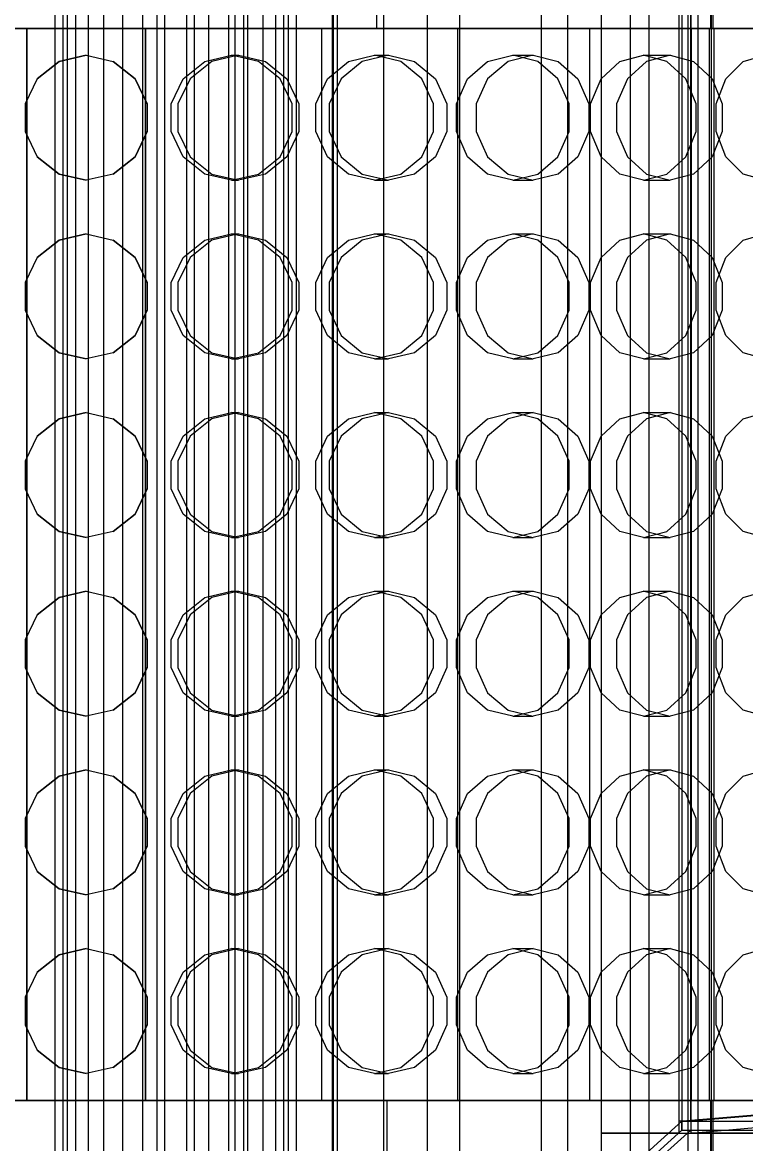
# Model space of a CAD drawing. Header units: millimetres. Extents: x -1970 to 34302, y -65268 to 6837.
# Drawn here: x 25306.8 to 25549.6, y -18174.5 to -17798 of the extents above; entities that cross this region are included whole.
import ezdxf

# ---------------------------------------------------------------- set-up
doc = ezdxf.new("R2010")
doc.units = ezdxf.units.MM
for name, color, linetype, lineweight in [('COTAS_P', 1, 'Continuous', 0), ('superior_briquetadora', 7, 'Continuous', 0), ('superior_C02', 7, 'Continuous', 0), ('superior_C02-briq', 7, 'Continuous', 0)]:
    doc.layers.add(name, color=color, linetype=linetype, lineweight=lineweight)
doc.dimstyles.new('R19_100', dxfattribs={"dimtxt": 250, "dimasz": 150, "dimexe": 150, "dimexo": 80, "dimgap": 100, "dimtad": 1, "dimtih": 1, "dimtoh": 1, "dimdsep": 46, "dimcen": 0.09, "dimadec": 0, "dimazin": 0, "dimtfac": 1, "dimtdec": 4, "dimtofl": 0, "dimtmove": 0, "dimatfit": 3, "dimfxl": 1, "dimtolj": 1, "dimtzin": 0, "dimarcsym": 0})

# ---------------------------------------------------------------- blocks, each defined once
blk = doc.blocks.new('*D23')
at = {"layer": 'COTAS_P', "color": 0, "lineweight": -2, "transparency": 16777216}
for p, q in [((25128.19, -17920), (25128.19, -16950)), ((27628.19, -17920), (27628.19, -16950)), ((25278.19, -17100), (27478.19, -17100))]:
    blk.add_line(p, q, dxfattribs=at)
at = {"layer": 'COTAS_P', "color": 0, "transparency": 16777216}
for points in [[(25278.19, -17075), (25278.19, -17125), (25128.19, -17100)], [(27478.19, -17075), (27478.19, -17125), (27628.19, -17100)]]:
    blk.add_solid(points, dxfattribs=at)
at = {"layer": 'Defpoints', "color": 0, "transparency": 16777216}
for p in [(27628.19, -17100), (25128.19, -18000), (27628.19, -18000)]:
    blk.add_point(p, dxfattribs=at)

msp = doc.modelspace()

# ---------------------------------------------------------------- linework, layer by layer
at = {"layer": 'superior_briquetadora'}
for p, q in [((25425.687, -17250), (25425.687, -17800)), ((25537.777, -17520), (25537.777, -17800)), ((25538.597, -17520), (25538.597, -17800)), ((25378.187, -18305), (25378.187, -17655)), ((25381.187, -18305), (25381.187, -17655)), ((25501.187, -18171), (25501.187, -17789)), ((25527.187, -17789), (25527.187, -18171)), ((25527.187, -17793), (25527.187, -18167)), ((25528.187, -17790), (25528.187, -18170)), ((25531.187, -17790), (25531.187, -18170)), ((25531.187, -18167), (25531.187, -17793)), ((25288.503, -17800), (25308.319, -17800)), ((25289.222, -17800), (25308.187, -17800)), ((25289.325, -17800), (25308.287, -17800)), ((25308.671, -17800), (25289.637, -17800)), ((25308.687, -17800), (25289.668, -17800)), ((25290.875, -17800), (25309.165, -17800)), ((25308.187, -17800), (25308.187, -18160)), ((25308.187, -17800), (25348.187, -17800)), ((25308.287, -17800), (25308.287, -18160)), ((25308.287, -17800), (25348.087, -17800)), ((25308.319, -17800), (25328.187, -17800)), ((25328.187, -17800), (25308.671, -17800)), ((25328.187, -17800), (25308.687, -17800)), ((25309.165, -17800), (25328.187, -17800)), ((25328.187, -17800), (25347.208, -17800)), ((25347.686, -17800), (25328.187, -17800)), ((25347.702, -17800), (25328.187, -17800)), ((25328.187, -17800), (25348.054, -17800)), ((25347.208, -17800), (25365.498, -17800)), ((25366.706, -17800), (25347.686, -17800)), ((25366.736, -17800), (25347.702, -17800)), ((25348.054, -17800), (25367.87, -17800)), ((25348.087, -17800), (25367.048, -17800)), ((25348.087, -18160), (25348.087, -17800)), ((25348.187, -17800), (25367.151, -17800)), ((25348.187, -18160), (25348.187, -17800)), ((25365.498, -17800), (25382.355, -17800)), ((25384.776, -17800), (25366.706, -17800)), ((25384.822, -17800), (25366.736, -17800)), ((25367.048, -17800), (25385.057, -17800)), ((25367.151, -17800), (25385.162, -17800)), ((25367.87, -17800), (25387.584, -17800)), ((25382.355, -17800), (25397.129, -17800)), ((25401.454, -17800), (25384.776, -17800)), ((25401.513, -17800), (25384.822, -17800)), ((25385.057, -17800), (25401.673, -17800)), ((25385.162, -17800), (25401.777, -17800)), ((25387.584, -17800), (25407.146, -17800)), ((25397.129, -17800), (25409.255, -17800)), ((25416.327, -17800), (25401.454, -17800)), ((25416.398, -17800), (25401.513, -17800)), ((25401.673, -17800), (25416.487, -17800)), ((25401.777, -17800), (25416.591, -17800)), ((25407.146, -17800), (25426.505, -17800)), ((25407.312, -18160), (25407.312, -17800)), ((25410.737, -17800), (25407.312, -17800)), ((25409.255, -17800), (25418.265, -17800)), ((25420.492, -17800), (25410.737, -17800)), ((25429.031, -17800), (25416.327, -17800)), ((25429.111, -17800), (25416.398, -17800)), ((25416.487, -17800), (25429.136, -17800)), ((25416.591, -17800), (25429.24, -17800)), ((25418.265, -17800), (25423.813, -17800)), ((25435.091, -17800), (25420.492, -17800)), ((25423.813, -17800), (25425.687, -17800)), ((25426.505, -17800), (25445.612, -17800)), ((25439.251, -17800), (25429.031, -17800)), ((25439.34, -17800), (25429.111, -17800)), ((25429.136, -17800), (25439.312, -17800)), ((25429.24, -17800), (25439.414, -17800)), ((25452.312, -17800), (25435.091, -17800)), ((25446.736, -17800), (25439.251, -17800)), ((25439.312, -17800), (25446.764, -17800)), ((25446.831, -17800), (25439.34, -17800)), ((25439.414, -17800), (25446.865, -17800)), ((25445.612, -17800), (25464.417, -17800)), ((25451.302, -17800), (25446.736, -17800)), ((25446.764, -17800), (25451.309, -17800)), ((25451.401, -17800), (25446.831, -17800)), ((25446.865, -17800), (25451.409, -17800)), ((25452.837, -17800), (25451.302, -17800)), ((25451.309, -17800), (25452.837, -17800)), ((25452.937, -17800), (25451.401, -17800)), ((25451.409, -17800), (25452.937, -17800)), ((25469.532, -17800), (25452.312, -17800)), ((25452.837, -17800), (25452.837, -18160)), ((25452.937, -18160), (25452.937, -17800)), ((25464.417, -17800), (25482.873, -17800)), ((25484.131, -17800), (25469.532, -17800)), ((25480.89, -17800), (25478.192, -17800)), ((25478.192, -17800), (25481.365, -17800)), ((25489.198, -17800), (25480.89, -17800)), ((25481.365, -17800), (25490.101, -17800)), ((25482.873, -17800), (25500.931, -17800)), ((25493.886, -17800), (25484.131, -17800)), ((25502.3, -17800), (25489.198, -17800)), ((25490.101, -17800), (25503.544, -17800)), ((25497.312, -17800), (25493.886, -17800)), ((25497.312, -18160), (25497.312, -17800)), ((25500.931, -17800), (25518.546, -17800)), ((25518.916, -17800), (25502.3, -17800)), ((25503.544, -17800), (25520.378, -17800)), ((25512.914, -17800), (25506.9, -17800)), ((25506.9, -17800), (25507.083, -17800)), ((25507.083, -17800), (25513.426, -17800)), ((25523.934, -17800), (25512.914, -17800)), ((25513.426, -17800), (25524.673, -17800)), ((25518.546, -17800), (25535.673, -17800)), ((25537.418, -17800), (25518.916, -17800)), ((25520.378, -17800), (25538.955, -17800)), ((25537.777, -17800), (25523.934, -17800)), ((25524.673, -17800), (25538.597, -17800)), ((25531.437, -18160), (25531.437, -17800)), ((25534.862, -17800), (25531.437, -17800)), ((25544.617, -17800), (25534.862, -17800)), ((25535.673, -17800), (25552.267, -17800)), ((25555.995, -17800), (25537.418, -17800)), ((25537.418, -17800), (25537.418, -18160)), ((25551.7, -17800), (25537.777, -17800)), ((25538.597, -17800), (25552.439, -17800)), ((25538.955, -17800), (25557.457, -17800)), ((25538.955, -17800), (25538.955, -18160)), ((25559.216, -17800), (25544.617, -17800)), ((25319.074, -17811.08), (25311.768, -17816.906)), ((25311.768, -17816.907), (25319.075, -17811.08)), ((25328.187, -17809), (25319.074, -17811.08)), ((25319.075, -17811.08), (25328.187, -17809)), ((25328.187, -17809), (25337.299, -17811.08)), ((25344.605, -17816.907), (25337.298, -17811.08)), ((25337.299, -17811.08), (25344.605, -17816.906)), ((25360.758, -17816.907), (25368.002, -17811.08)), ((25370.337, -17811.08), (25363.063, -17816.906)), ((25368.002, -17811.08), (25377.036, -17809)), ((25379.385, -17809), (25370.337, -17811.08)), ((25377.036, -17809), (25379.385, -17809)), ((25386.07, -17811.08), (25377.036, -17809)), ((25379.385, -17809), (25388.406, -17811.08)), ((25393.314, -17816.907), (25386.07, -17811.08)), ((25388.406, -17811.08), (25395.619, -17816.906)), ((25409.191, -17816.907), (25416.249, -17811.08)), ((25420.879, -17811.08), (25413.76, -17816.906)), ((25416.249, -17811.08), (25425.05, -17809)), ((25429.708, -17809), (25420.879, -17811.08)), ((25425.05, -17809), (25429.708, -17809)), ((25433.851, -17811.08), (25425.05, -17809)), ((25429.708, -17809), (25438.483, -17811.08)), ((25440.909, -17816.907), (25433.851, -17811.08)), ((25438.483, -17811.08), (25445.478, -17816.906)), ((25456.237, -17816.907), (25462.988, -17811.08)), ((25462.988, -17811.08), (25471.406, -17809)), ((25469.835, -17811.08), (25462.994, -17816.906)), ((25478.294, -17809), (25469.835, -17811.08)), ((25471.406, -17809), (25478.294, -17809)), ((25479.824, -17811.08), (25471.406, -17809)), ((25478.294, -17809), (25486.672, -17811.08)), ((25486.575, -17816.907), (25479.824, -17811.08)), ((25486.672, -17811.08), (25493.331, -17816.906)), ((25501.093, -17816.907), (25507.421, -17811.08)), ((25507.421, -17811.08), (25515.312, -17809)), ((25516.367, -17811.08), (25509.921, -17816.906)), ((25515.312, -17809), (25524.312, -17809)), ((25523.202, -17811.08), (25515.312, -17809)), ((25524.312, -17809), (25516.367, -17811.08)), ((25529.53, -17816.907), (25523.202, -17811.08)), ((25524.312, -17809), (25532.15, -17811.08)), ((25532.15, -17811.08), (25538.358, -17816.906)), ((25542.99, -17816.907), (25548.787, -17811.08)), ((25548.787, -17811.08), (25556.016, -17809)), ((25311.768, -17816.906), (25307.713, -17825.326)), ((25344.605, -17816.906), (25348.66, -17825.326)), ((25348.66, -17825.327), (25344.605, -17816.907)), ((25356.738, -17825.327), (25360.758, -17816.907)), ((25363.063, -17816.906), (25359.018, -17825.326)), ((25397.334, -17825.327), (25393.314, -17816.907)), ((25395.619, -17816.906), (25399.614, -17825.326)), ((25405.274, -17825.327), (25409.191, -17816.907)), ((25413.76, -17816.906), (25409.794, -17825.326)), ((25444.825, -17825.327), (25440.909, -17816.907)), ((25445.478, -17816.906), (25449.346, -17825.326)), ((25452.491, -17825.327), (25456.237, -17816.907)), ((25462.994, -17816.906), (25459.175, -17825.326)), ((25490.321, -17825.327), (25486.575, -17816.907)), ((25493.331, -17816.906), (25497.004, -17825.326)), ((25497.581, -17825.327), (25501.093, -17816.907)), ((25509.921, -17816.906), (25506.314, -17825.326)), ((25533.042, -17825.327), (25529.53, -17816.907)), ((25538.358, -17816.906), (25541.775, -17825.326)), ((25539.773, -17825.327), (25542.99, -17816.907)), ((25307.713, -17825.326), (25307.713, -17834.674)), ((25348.66, -17825.326), (25348.66, -17834.674)), ((25356.738, -17834.673), (25356.738, -17825.327)), ((25359.018, -17825.326), (25359.017, -17834.674)), ((25397.334, -17834.673), (25397.334, -17825.327)), ((25399.614, -17825.326), (25399.614, -17834.674)), ((25405.274, -17834.673), (25405.274, -17825.327)), ((25409.794, -17825.326), (25409.794, -17834.674)), ((25444.825, -17834.673), (25444.825, -17825.327)), ((25449.346, -17825.326), (25449.346, -17834.674)), ((25452.491, -17834.673), (25452.491, -17825.327)), ((25459.175, -17825.326), (25459.175, -17834.674)), ((25490.321, -17834.673), (25490.321, -17825.327)), ((25497.004, -17825.326), (25497.004, -17834.674)), ((25497.581, -17834.673), (25497.581, -17825.327)), ((25506.314, -17825.326), (25506.314, -17834.674)), ((25533.042, -17834.673), (25533.042, -17825.327)), ((25539.773, -17834.673), (25539.773, -17825.327)), ((25541.775, -17825.326), (25541.775, -17834.674)), ((25307.713, -17834.674), (25311.768, -17843.094)), ((25344.605, -17843.093), (25348.66, -17834.673)), ((25348.66, -17834.674), (25344.605, -17843.094)), ((25360.758, -17843.093), (25356.738, -17834.673)), ((25359.017, -17834.674), (25363.063, -17843.094)), ((25393.314, -17843.093), (25397.334, -17834.673)), ((25399.614, -17834.674), (25395.619, -17843.094)), ((25409.191, -17843.093), (25405.274, -17834.673)), ((25409.794, -17834.674), (25413.76, -17843.094)), ((25440.909, -17843.093), (25444.825, -17834.673)), ((25449.346, -17834.674), (25445.478, -17843.094)), ((25456.237, -17843.093), (25452.491, -17834.673)), ((25459.175, -17834.674), (25462.994, -17843.094)), ((25486.575, -17843.093), (25490.321, -17834.673)), ((25497.004, -17834.674), (25493.331, -17843.094)), ((25501.093, -17843.093), (25497.581, -17834.673)), ((25506.314, -17834.674), (25509.921, -17843.094)), ((25529.53, -17843.093), (25533.042, -17834.673)), ((25541.775, -17834.674), (25538.358, -17843.094)), ((25542.99, -17843.093), (25539.773, -17834.673)), ((25319.075, -17848.92), (25311.768, -17843.093)), ((25311.768, -17843.094), (25319.074, -17848.92)), ((25337.298, -17848.92), (25344.605, -17843.093)), ((25344.605, -17843.094), (25337.299, -17848.92)), ((25368.002, -17848.92), (25360.758, -17843.093)), ((25363.063, -17843.094), (25370.337, -17848.92)), ((25386.07, -17848.92), (25393.314, -17843.093)), ((25395.619, -17843.094), (25388.406, -17848.92)), ((25416.249, -17848.92), (25409.191, -17843.093)), ((25413.76, -17843.094), (25420.879, -17848.92)), ((25433.851, -17848.92), (25440.909, -17843.093)), ((25445.478, -17843.094), (25438.483, -17848.92)), ((25462.988, -17848.92), (25456.237, -17843.093)), ((25462.994, -17843.094), (25469.835, -17848.92)), ((25479.824, -17848.92), (25486.575, -17843.093)), ((25493.331, -17843.094), (25486.672, -17848.92)), ((25507.421, -17848.92), (25501.093, -17843.093)), ((25509.921, -17843.094), (25516.367, -17848.92)), ((25523.202, -17848.92), (25529.53, -17843.093)), ((25538.358, -17843.094), (25532.15, -17848.92)), ((25548.787, -17848.92), (25542.99, -17843.093)), ((25319.074, -17848.92), (25328.187, -17851)), ((25328.187, -17851), (25319.075, -17848.92)), ((25337.299, -17848.92), (25328.187, -17851)), ((25377.036, -17851), (25368.002, -17848.92)), ((25370.337, -17848.92), (25379.385, -17851)), ((25377.036, -17851), (25386.07, -17848.92)), ((25388.406, -17848.92), (25379.385, -17851)), ((25425.05, -17851), (25416.249, -17848.92)), ((25420.879, -17848.92), (25429.708, -17851)), ((25425.05, -17851), (25433.851, -17848.92)), ((25438.483, -17848.92), (25429.708, -17851)), ((25471.406, -17851), (25462.988, -17848.92)), ((25469.835, -17848.92), (25478.294, -17851)), ((25471.406, -17851), (25479.824, -17848.92)), ((25486.672, -17848.92), (25478.294, -17851)), ((25515.312, -17851), (25507.421, -17848.92)), ((25515.312, -17851), (25523.202, -17848.92)), ((25516.367, -17848.92), (25524.312, -17851)), ((25532.15, -17848.92), (25524.312, -17851)), ((25556.016, -17851), (25548.787, -17848.92)), ((25377.036, -17851), (25379.385, -17851)), ((25425.05, -17851), (25429.708, -17851)), ((25471.406, -17851), (25478.294, -17851)), ((25515.312, -17851), (25524.312, -17851)), ((25319.074, -17871.08), (25311.768, -17876.906)), ((25311.768, -17876.907), (25319.075, -17871.08)), ((25328.187, -17869), (25319.074, -17871.08)), ((25319.075, -17871.08), (25328.187, -17869)), ((25328.187, -17869), (25337.299, -17871.08)), ((25344.605, -17876.907), (25337.298, -17871.08)), ((25337.299, -17871.08), (25344.605, -17876.906)), ((25360.758, -17876.907), (25368.002, -17871.08)), ((25370.337, -17871.08), (25363.063, -17876.906)), ((25368.002, -17871.08), (25377.036, -17869)), ((25379.385, -17869), (25370.337, -17871.08)), ((25377.036, -17869), (25379.385, -17869)), ((25386.07, -17871.08), (25377.036, -17869)), ((25379.385, -17869), (25388.406, -17871.08)), ((25393.314, -17876.907), (25386.07, -17871.08)), ((25388.406, -17871.08), (25395.619, -17876.906)), ((25409.191, -17876.907), (25416.249, -17871.08)), ((25420.879, -17871.08), (25413.76, -17876.906)), ((25416.249, -17871.08), (25425.05, -17869)), ((25429.708, -17869), (25420.879, -17871.08)), ((25425.05, -17869), (25429.708, -17869)), ((25433.851, -17871.08), (25425.05, -17869)), ((25429.708, -17869), (25438.483, -17871.08)), ((25440.909, -17876.907), (25433.851, -17871.08)), ((25438.483, -17871.08), (25445.478, -17876.906)), ((25456.237, -17876.907), (25462.988, -17871.08)), ((25462.988, -17871.08), (25471.406, -17869)), ((25469.835, -17871.08), (25462.994, -17876.906)), ((25478.294, -17869), (25469.835, -17871.08)), ((25471.406, -17869), (25478.294, -17869)), ((25479.824, -17871.08), (25471.406, -17869)), ((25478.294, -17869), (25486.672, -17871.08)), ((25486.575, -17876.907), (25479.824, -17871.08)), ((25486.672, -17871.08), (25493.331, -17876.906)), ((25501.093, -17876.907), (25507.421, -17871.08)), ((25507.421, -17871.08), (25515.312, -17869)), ((25516.367, -17871.08), (25509.921, -17876.906)), ((25515.312, -17869), (25524.312, -17869)), ((25523.202, -17871.08), (25515.312, -17869)), ((25524.312, -17869), (25516.367, -17871.08)), ((25529.53, -17876.907), (25523.202, -17871.08)), ((25524.312, -17869), (25532.15, -17871.08)), ((25532.15, -17871.08), (25538.358, -17876.906)), ((25542.99, -17876.907), (25548.787, -17871.08)), ((25548.787, -17871.08), (25556.016, -17869)), ((25311.768, -17876.906), (25307.713, -17885.326)), ((25344.605, -17876.906), (25348.66, -17885.326)), ((25348.66, -17885.327), (25344.605, -17876.907)), ((25356.738, -17885.327), (25360.758, -17876.907)), ((25363.063, -17876.906), (25359.018, -17885.326)), ((25397.334, -17885.327), (25393.314, -17876.907)), ((25395.619, -17876.906), (25399.614, -17885.326)), ((25405.274, -17885.327), (25409.191, -17876.907)), ((25413.76, -17876.906), (25409.794, -17885.326)), ((25444.825, -17885.327), (25440.909, -17876.907)), ((25445.478, -17876.906), (25449.346, -17885.326)), ((25452.491, -17885.327), (25456.237, -17876.907)), ((25462.994, -17876.906), (25459.175, -17885.326)), ((25490.321, -17885.327), (25486.575, -17876.907)), ((25493.331, -17876.906), (25497.004, -17885.326)), ((25497.581, -17885.327), (25501.093, -17876.907)), ((25509.921, -17876.906), (25506.314, -17885.326)), ((25533.042, -17885.327), (25529.53, -17876.907)), ((25538.358, -17876.906), (25541.775, -17885.326)), ((25539.773, -17885.327), (25542.99, -17876.907)), ((25307.713, -17885.326), (25307.713, -17894.674)), ((25348.66, -17885.326), (25348.66, -17894.674)), ((25356.738, -17894.673), (25356.738, -17885.327)), ((25359.018, -17885.326), (25359.017, -17894.674)), ((25397.334, -17894.673), (25397.334, -17885.327)), ((25399.614, -17885.326), (25399.614, -17894.674)), ((25405.274, -17894.673), (25405.274, -17885.327)), ((25409.794, -17885.326), (25409.794, -17894.674)), ((25444.825, -17894.673), (25444.825, -17885.327)), ((25449.346, -17885.326), (25449.346, -17894.674)), ((25452.491, -17894.673), (25452.491, -17885.327)), ((25459.175, -17885.326), (25459.175, -17894.674)), ((25490.321, -17894.673), (25490.321, -17885.327)), ((25497.004, -17885.326), (25497.004, -17894.674)), ((25497.581, -17894.673), (25497.581, -17885.327)), ((25506.314, -17885.326), (25506.314, -17894.674)), ((25533.042, -17894.673), (25533.042, -17885.327)), ((25539.773, -17894.673), (25539.773, -17885.327)), ((25541.775, -17885.326), (25541.775, -17894.674)), ((25307.713, -17894.674), (25311.768, -17903.094)), ((25344.605, -17903.093), (25348.66, -17894.673)), ((25348.66, -17894.674), (25344.605, -17903.094)), ((25360.758, -17903.093), (25356.738, -17894.673)), ((25359.017, -17894.674), (25363.063, -17903.094)), ((25393.314, -17903.093), (25397.334, -17894.673)), ((25399.614, -17894.674), (25395.619, -17903.094)), ((25409.191, -17903.093), (25405.274, -17894.673)), ((25409.794, -17894.674), (25413.76, -17903.094)), ((25440.909, -17903.093), (25444.825, -17894.673)), ((25449.346, -17894.674), (25445.478, -17903.094)), ((25456.237, -17903.093), (25452.491, -17894.673)), ((25459.175, -17894.674), (25462.994, -17903.094)), ((25486.575, -17903.093), (25490.321, -17894.673)), ((25497.004, -17894.674), (25493.331, -17903.094)), ((25501.093, -17903.093), (25497.581, -17894.673)), ((25506.314, -17894.674), (25509.921, -17903.094)), ((25529.53, -17903.093), (25533.042, -17894.673)), ((25541.775, -17894.674), (25538.358, -17903.094)), ((25542.99, -17903.093), (25539.773, -17894.673)), ((25319.075, -17908.92), (25311.768, -17903.093)), ((25311.768, -17903.094), (25319.074, -17908.92)), ((25337.298, -17908.92), (25344.605, -17903.093)), ((25344.605, -17903.094), (25337.299, -17908.92)), ((25368.002, -17908.92), (25360.758, -17903.093)), ((25363.063, -17903.094), (25370.337, -17908.92)), ((25386.07, -17908.92), (25393.314, -17903.093)), ((25395.619, -17903.094), (25388.406, -17908.92)), ((25416.249, -17908.92), (25409.191, -17903.093)), ((25413.76, -17903.094), (25420.879, -17908.92)), ((25433.851, -17908.92), (25440.909, -17903.093)), ((25445.478, -17903.094), (25438.483, -17908.92)), ((25462.988, -17908.92), (25456.237, -17903.093)), ((25462.994, -17903.094), (25469.835, -17908.92)), ((25479.824, -17908.92), (25486.575, -17903.093)), ((25493.331, -17903.094), (25486.672, -17908.92)), ((25507.421, -17908.92), (25501.093, -17903.093)), ((25509.921, -17903.094), (25516.367, -17908.92)), ((25523.202, -17908.92), (25529.53, -17903.093)), ((25538.358, -17903.094), (25532.15, -17908.92)), ((25548.787, -17908.92), (25542.99, -17903.093)), ((25319.074, -17908.92), (25328.187, -17911)), ((25328.187, -17911), (25319.075, -17908.92)), ((25337.299, -17908.92), (25328.187, -17911)), ((25377.036, -17911), (25368.002, -17908.92)), ((25370.337, -17908.92), (25379.385, -17911)), ((25377.036, -17911), (25386.07, -17908.92)), ((25388.406, -17908.92), (25379.385, -17911)), ((25425.05, -17911), (25416.249, -17908.92)), ((25420.879, -17908.92), (25429.708, -17911)), ((25425.05, -17911), (25433.851, -17908.92)), ((25438.483, -17908.92), (25429.708, -17911)), ((25471.406, -17911), (25462.988, -17908.92)), ((25469.835, -17908.92), (25478.294, -17911)), ((25471.406, -17911), (25479.824, -17908.92)), ((25486.672, -17908.92), (25478.294, -17911)), ((25515.312, -17911), (25507.421, -17908.92)), ((25515.312, -17911), (25523.202, -17908.92)), ((25516.367, -17908.92), (25524.312, -17911)), ((25532.15, -17908.92), (25524.312, -17911)), ((25556.016, -17911), (25548.787, -17908.92)), ((25377.036, -17911), (25379.385, -17911)), ((25425.05, -17911), (25429.708, -17911)), ((25471.406, -17911), (25478.294, -17911)), ((25515.312, -17911), (25524.312, -17911)), ((25319.074, -17931.08), (25311.768, -17936.906)), ((25311.768, -17936.907), (25319.075, -17931.08)), ((25328.187, -17929), (25319.074, -17931.08)), ((25319.075, -17931.08), (25328.187, -17929)), ((25328.187, -17929), (25337.299, -17931.08)), ((25344.605, -17936.907), (25337.298, -17931.08)), ((25337.299, -17931.08), (25344.605, -17936.906)), ((25360.758, -17936.907), (25368.002, -17931.08)), ((25370.337, -17931.08), (25363.063, -17936.906)), ((25368.002, -17931.08), (25377.036, -17929)), ((25379.385, -17929), (25370.337, -17931.08)), ((25377.036, -17929), (25379.385, -17929)), ((25386.07, -17931.08), (25377.036, -17929)), ((25379.385, -17929), (25388.406, -17931.08)), ((25393.314, -17936.907), (25386.07, -17931.08)), ((25388.406, -17931.08), (25395.619, -17936.906)), ((25409.191, -17936.907), (25416.249, -17931.08)), ((25420.879, -17931.08), (25413.76, -17936.906)), ((25416.249, -17931.08), (25425.05, -17929)), ((25429.708, -17929), (25420.879, -17931.08)), ((25425.05, -17929), (25429.708, -17929)), ((25433.851, -17931.08), (25425.05, -17929)), ((25429.708, -17929), (25438.483, -17931.08)), ((25440.909, -17936.907), (25433.851, -17931.08)), ((25438.483, -17931.08), (25445.478, -17936.906)), ((25456.237, -17936.907), (25462.988, -17931.08)), ((25462.988, -17931.08), (25471.406, -17929)), ((25469.835, -17931.08), (25462.994, -17936.906)), ((25478.294, -17929), (25469.835, -17931.08)), ((25471.406, -17929), (25478.294, -17929)), ((25479.824, -17931.08), (25471.406, -17929)), ((25478.294, -17929), (25486.672, -17931.08)), ((25486.575, -17936.907), (25479.824, -17931.08)), ((25486.672, -17931.08), (25493.331, -17936.906)), ((25501.093, -17936.907), (25507.421, -17931.08)), ((25507.421, -17931.08), (25515.312, -17929)), ((25516.367, -17931.08), (25509.921, -17936.906)), ((25515.312, -17929), (25524.312, -17929)), ((25523.202, -17931.08), (25515.312, -17929)), ((25524.312, -17929), (25516.367, -17931.08)), ((25529.53, -17936.907), (25523.202, -17931.08)), ((25524.312, -17929), (25532.15, -17931.08)), ((25532.15, -17931.08), (25538.358, -17936.906)), ((25542.99, -17936.907), (25548.787, -17931.08)), ((25548.787, -17931.08), (25556.016, -17929)), ((25311.768, -17936.906), (25307.713, -17945.326)), ((25344.605, -17936.906), (25348.66, -17945.326)), ((25348.66, -17945.327), (25344.605, -17936.907)), ((25356.738, -17945.327), (25360.758, -17936.907)), ((25363.063, -17936.906), (25359.018, -17945.326)), ((25397.334, -17945.327), (25393.314, -17936.907)), ((25395.619, -17936.906), (25399.614, -17945.326)), ((25405.274, -17945.327), (25409.191, -17936.907)), ((25413.76, -17936.906), (25409.794, -17945.326)), ((25444.825, -17945.327), (25440.909, -17936.907)), ((25445.478, -17936.906), (25449.346, -17945.326)), ((25452.491, -17945.327), (25456.237, -17936.907)), ((25462.994, -17936.906), (25459.175, -17945.326)), ((25490.321, -17945.327), (25486.575, -17936.907)), ((25493.331, -17936.906), (25497.004, -17945.326)), ((25497.581, -17945.327), (25501.093, -17936.907)), ((25509.921, -17936.906), (25506.314, -17945.326)), ((25533.042, -17945.327), (25529.53, -17936.907)), ((25538.358, -17936.906), (25541.775, -17945.326)), ((25539.773, -17945.327), (25542.99, -17936.907)), ((25307.713, -17945.326), (25307.713, -17954.674)), ((25348.66, -17945.326), (25348.66, -17954.674)), ((25356.738, -17954.673), (25356.738, -17945.327)), ((25359.018, -17945.326), (25359.017, -17954.674)), ((25397.334, -17954.673), (25397.334, -17945.327)), ((25399.614, -17945.326), (25399.614, -17954.674)), ((25405.274, -17954.673), (25405.274, -17945.327)), ((25409.794, -17945.326), (25409.794, -17954.674)), ((25444.825, -17954.673), (25444.825, -17945.327)), ((25449.346, -17945.326), (25449.346, -17954.674)), ((25452.491, -17954.673), (25452.491, -17945.327)), ((25459.175, -17945.326), (25459.175, -17954.674)), ((25490.321, -17954.673), (25490.321, -17945.327)), ((25497.004, -17945.326), (25497.004, -17954.674)), ((25497.581, -17954.673), (25497.581, -17945.327)), ((25506.314, -17945.326), (25506.314, -17954.674)), ((25533.042, -17954.673), (25533.042, -17945.327)), ((25539.773, -17954.673), (25539.773, -17945.327)), ((25541.775, -17945.326), (25541.775, -17954.674)), ((25307.713, -17954.674), (25311.768, -17963.094)), ((25344.605, -17963.093), (25348.66, -17954.673)), ((25348.66, -17954.674), (25344.605, -17963.094)), ((25360.758, -17963.093), (25356.738, -17954.673)), ((25359.017, -17954.674), (25363.063, -17963.094)), ((25393.314, -17963.093), (25397.334, -17954.673)), ((25399.614, -17954.674), (25395.619, -17963.094)), ((25409.191, -17963.093), (25405.274, -17954.673)), ((25409.794, -17954.674), (25413.76, -17963.094)), ((25440.909, -17963.093), (25444.825, -17954.673)), ((25449.346, -17954.674), (25445.478, -17963.094)), ((25456.237, -17963.093), (25452.491, -17954.673)), ((25459.175, -17954.674), (25462.994, -17963.094)), ((25486.575, -17963.093), (25490.321, -17954.673)), ((25497.004, -17954.674), (25493.331, -17963.094)), ((25501.093, -17963.093), (25497.581, -17954.673)), ((25506.314, -17954.674), (25509.921, -17963.094)), ((25529.53, -17963.093), (25533.042, -17954.673)), ((25541.775, -17954.674), (25538.358, -17963.094)), ((25542.99, -17963.093), (25539.773, -17954.673)), ((25319.075, -17968.92), (25311.768, -17963.093)), ((25311.768, -17963.094), (25319.074, -17968.92)), ((25337.298, -17968.92), (25344.605, -17963.093)), ((25344.605, -17963.094), (25337.299, -17968.92)), ((25368.002, -17968.92), (25360.758, -17963.093)), ((25363.063, -17963.094), (25370.337, -17968.92)), ((25386.07, -17968.92), (25393.314, -17963.093)), ((25395.619, -17963.094), (25388.406, -17968.92)), ((25416.249, -17968.92), (25409.191, -17963.093)), ((25413.76, -17963.094), (25420.879, -17968.92)), ((25433.851, -17968.92), (25440.909, -17963.093)), ((25445.478, -17963.094), (25438.483, -17968.92)), ((25462.988, -17968.92), (25456.237, -17963.093)), ((25462.994, -17963.094), (25469.835, -17968.92)), ((25479.824, -17968.92), (25486.575, -17963.093)), ((25493.331, -17963.094), (25486.672, -17968.92)), ((25507.421, -17968.92), (25501.093, -17963.093)), ((25509.921, -17963.094), (25516.367, -17968.92)), ((25523.202, -17968.92), (25529.53, -17963.093)), ((25538.358, -17963.094), (25532.15, -17968.92)), ((25548.787, -17968.92), (25542.99, -17963.093)), ((25319.074, -17968.92), (25328.187, -17971)), ((25328.187, -17971), (25319.075, -17968.92)), ((25337.299, -17968.92), (25328.187, -17971)), ((25377.036, -17971), (25368.002, -17968.92)), ((25370.337, -17968.92), (25379.385, -17971)), ((25377.036, -17971), (25386.07, -17968.92)), ((25388.406, -17968.92), (25379.385, -17971)), ((25425.05, -17971), (25416.249, -17968.92)), ((25420.879, -17968.92), (25429.708, -17971)), ((25425.05, -17971), (25433.851, -17968.92)), ((25438.483, -17968.92), (25429.708, -17971)), ((25471.406, -17971), (25462.988, -17968.92)), ((25469.835, -17968.92), (25478.294, -17971)), ((25471.406, -17971), (25479.824, -17968.92)), ((25486.672, -17968.92), (25478.294, -17971)), ((25515.312, -17971), (25507.421, -17968.92)), ((25515.312, -17971), (25523.202, -17968.92)), ((25516.367, -17968.92), (25524.312, -17971)), ((25532.15, -17968.92), (25524.312, -17971)), ((25556.016, -17971), (25548.787, -17968.92)), ((25377.036, -17971), (25379.385, -17971)), ((25425.05, -17971), (25429.708, -17971)), ((25471.406, -17971), (25478.294, -17971)), ((25515.312, -17971), (25524.312, -17971)), ((25328.187, -17989), (25319.074, -17991.08)), ((25319.075, -17991.08), (25328.187, -17989)), ((25328.187, -17989), (25337.299, -17991.08)), ((25368.002, -17991.08), (25377.036, -17989)), ((25379.385, -17989), (25370.337, -17991.08)), ((25377.036, -17989), (25379.385, -17989)), ((25386.07, -17991.08), (25377.036, -17989)), ((25379.385, -17989), (25388.406, -17991.08)), ((25416.249, -17991.08), (25425.05, -17989)), ((25429.708, -17989), (25420.879, -17991.08)), ((25425.05, -17989), (25429.708, -17989)), ((25433.851, -17991.08), (25425.05, -17989)), ((25429.708, -17989), (25438.483, -17991.08)), ((25462.988, -17991.08), (25471.406, -17989)), ((25478.294, -17989), (25469.835, -17991.08)), ((25471.406, -17989), (25478.294, -17989)), ((25479.824, -17991.08), (25471.406, -17989)), ((25478.294, -17989), (25486.672, -17991.08)), ((25507.421, -17991.08), (25515.312, -17989)), ((25515.312, -17989), (25524.312, -17989)), ((25523.202, -17991.08), (25515.312, -17989)), ((25524.312, -17989), (25516.367, -17991.08)), ((25524.312, -17989), (25532.15, -17991.08)), ((25548.787, -17991.08), (25556.016, -17989)), ((25319.074, -17991.08), (25311.768, -17996.906)), ((25311.768, -17996.907), (25319.075, -17991.08)), ((25344.605, -17996.907), (25337.298, -17991.08)), ((25337.299, -17991.08), (25344.605, -17996.906)), ((25360.758, -17996.907), (25368.002, -17991.08)), ((25370.337, -17991.08), (25363.063, -17996.906)), ((25393.314, -17996.907), (25386.07, -17991.08)), ((25388.406, -17991.08), (25395.619, -17996.906)), ((25409.191, -17996.907), (25416.249, -17991.08)), ((25420.879, -17991.08), (25413.76, -17996.906)), ((25440.909, -17996.907), (25433.851, -17991.08)), ((25438.483, -17991.08), (25445.478, -17996.906)), ((25456.237, -17996.907), (25462.988, -17991.08)), ((25469.835, -17991.08), (25462.994, -17996.906)), ((25486.575, -17996.907), (25479.824, -17991.08)), ((25486.672, -17991.08), (25493.331, -17996.906)), ((25501.093, -17996.907), (25507.421, -17991.08)), ((25516.367, -17991.08), (25509.921, -17996.906)), ((25529.53, -17996.907), (25523.202, -17991.08)), ((25532.15, -17991.08), (25538.358, -17996.906)), ((25542.99, -17996.907), (25548.787, -17991.08)), ((25311.768, -17996.906), (25307.713, -18005.326)), ((25344.605, -17996.906), (25348.66, -18005.326)), ((25348.66, -18005.327), (25344.605, -17996.907)), ((25356.738, -18005.327), (25360.758, -17996.907)), ((25363.063, -17996.906), (25359.018, -18005.326)), ((25397.334, -18005.327), (25393.314, -17996.907)), ((25395.619, -17996.906), (25399.614, -18005.326)), ((25405.274, -18005.327), (25409.191, -17996.907)), ((25413.76, -17996.906), (25409.794, -18005.326)), ((25444.825, -18005.327), (25440.909, -17996.907)), ((25445.478, -17996.906), (25449.346, -18005.326)), ((25452.491, -18005.327), (25456.237, -17996.907)), ((25462.994, -17996.906), (25459.175, -18005.326)), ((25490.321, -18005.327), (25486.575, -17996.907)), ((25493.331, -17996.906), (25497.004, -18005.326)), ((25497.581, -18005.327), (25501.093, -17996.907)), ((25509.921, -17996.906), (25506.314, -18005.326)), ((25533.042, -18005.327), (25529.53, -17996.907)), ((25538.358, -17996.906), (25541.775, -18005.326)), ((25539.773, -18005.327), (25542.99, -17996.907)), ((25307.713, -18005.326), (25307.713, -18014.674)), ((25348.66, -18005.326), (25348.66, -18014.674)), ((25356.738, -18014.673), (25356.738, -18005.327)), ((25359.018, -18005.326), (25359.017, -18014.674)), ((25397.334, -18014.673), (25397.334, -18005.327)), ((25399.614, -18005.326), (25399.614, -18014.674)), ((25405.274, -18014.673), (25405.274, -18005.327)), ((25409.794, -18005.326), (25409.794, -18014.674)), ((25444.825, -18014.673), (25444.825, -18005.327)), ((25449.346, -18005.326), (25449.346, -18014.674)), ((25452.491, -18014.673), (25452.491, -18005.327)), ((25459.175, -18005.326), (25459.175, -18014.674)), ((25490.321, -18014.673), (25490.321, -18005.327)), ((25497.004, -18005.326), (25497.004, -18014.674)), ((25497.581, -18014.673), (25497.581, -18005.327)), ((25506.314, -18005.326), (25506.314, -18014.674)), ((25533.042, -18014.673), (25533.042, -18005.327)), ((25539.773, -18014.673), (25539.773, -18005.327)), ((25541.775, -18005.326), (25541.775, -18014.674)), ((25307.713, -18014.674), (25311.768, -18023.094)), ((25344.605, -18023.093), (25348.66, -18014.673)), ((25348.66, -18014.674), (25344.605, -18023.094)), ((25360.758, -18023.093), (25356.738, -18014.673)), ((25359.017, -18014.674), (25363.063, -18023.094)), ((25393.314, -18023.093), (25397.334, -18014.673)), ((25399.614, -18014.674), (25395.619, -18023.094)), ((25409.191, -18023.093), (25405.274, -18014.673)), ((25409.794, -18014.674), (25413.76, -18023.094)), ((25440.909, -18023.093), (25444.825, -18014.673)), ((25449.346, -18014.674), (25445.478, -18023.094)), ((25456.237, -18023.093), (25452.491, -18014.673)), ((25459.175, -18014.674), (25462.994, -18023.094)), ((25486.575, -18023.093), (25490.321, -18014.673)), ((25497.004, -18014.674), (25493.331, -18023.094)), ((25501.093, -18023.093), (25497.581, -18014.673)), ((25506.314, -18014.674), (25509.921, -18023.094)), ((25529.53, -18023.093), (25533.042, -18014.673)), ((25541.775, -18014.674), (25538.358, -18023.094)), ((25542.99, -18023.093), (25539.773, -18014.673)), ((25319.075, -18028.92), (25311.768, -18023.093)), ((25311.768, -18023.094), (25319.074, -18028.92)), ((25337.298, -18028.92), (25344.605, -18023.093)), ((25344.605, -18023.094), (25337.299, -18028.92)), ((25368.002, -18028.92), (25360.758, -18023.093)), ((25363.063, -18023.094), (25370.337, -18028.92)), ((25386.07, -18028.92), (25393.314, -18023.093)), ((25395.619, -18023.094), (25388.406, -18028.92)), ((25416.249, -18028.92), (25409.191, -18023.093)), ((25413.76, -18023.094), (25420.879, -18028.92)), ((25433.851, -18028.92), (25440.909, -18023.093)), ((25445.478, -18023.094), (25438.483, -18028.92)), ((25462.988, -18028.92), (25456.237, -18023.093)), ((25462.994, -18023.094), (25469.835, -18028.92)), ((25479.824, -18028.92), (25486.575, -18023.093)), ((25493.331, -18023.094), (25486.672, -18028.92)), ((25507.421, -18028.92), (25501.093, -18023.093)), ((25509.921, -18023.094), (25516.367, -18028.92)), ((25523.202, -18028.92), (25529.53, -18023.093)), ((25538.358, -18023.094), (25532.15, -18028.92)), ((25548.787, -18028.92), (25542.99, -18023.093)), ((25319.074, -18028.92), (25328.187, -18031)), ((25328.187, -18031), (25319.075, -18028.92)), ((25337.299, -18028.92), (25328.187, -18031)), ((25377.036, -18031), (25368.002, -18028.92)), ((25370.337, -18028.92), (25379.385, -18031)), ((25377.036, -18031), (25386.07, -18028.92)), ((25388.406, -18028.92), (25379.385, -18031)), ((25425.05, -18031), (25416.249, -18028.92)), ((25420.879, -18028.92), (25429.708, -18031)), ((25425.05, -18031), (25433.851, -18028.92)), ((25438.483, -18028.92), (25429.708, -18031)), ((25471.406, -18031), (25462.988, -18028.92)), ((25469.835, -18028.92), (25478.294, -18031)), ((25471.406, -18031), (25479.824, -18028.92)), ((25486.672, -18028.92), (25478.294, -18031)), ((25515.312, -18031), (25507.421, -18028.92)), ((25515.312, -18031), (25523.202, -18028.92)), ((25516.367, -18028.92), (25524.312, -18031)), ((25532.15, -18028.92), (25524.312, -18031)), ((25556.016, -18031), (25548.787, -18028.92)), ((25377.036, -18031), (25379.385, -18031)), ((25425.05, -18031), (25429.708, -18031)), ((25471.406, -18031), (25478.294, -18031)), ((25515.312, -18031), (25524.312, -18031)), ((25328.187, -18049), (25319.074, -18051.08)), ((25319.075, -18051.08), (25328.187, -18049)), ((25328.187, -18049), (25337.299, -18051.08)), ((25368.002, -18051.08), (25377.036, -18049)), ((25379.385, -18049), (25370.337, -18051.08)), ((25377.036, -18049), (25379.385, -18049)), ((25386.07, -18051.08), (25377.036, -18049)), ((25379.385, -18049), (25388.406, -18051.08)), ((25416.249, -18051.08), (25425.05, -18049)), ((25429.708, -18049), (25420.879, -18051.08)), ((25425.05, -18049), (25429.708, -18049)), ((25433.851, -18051.08), (25425.05, -18049)), ((25429.708, -18049), (25438.483, -18051.08)), ((25462.988, -18051.08), (25471.406, -18049)), ((25478.294, -18049), (25469.835, -18051.08)), ((25471.406, -18049), (25478.294, -18049)), ((25479.824, -18051.08), (25471.406, -18049)), ((25478.294, -18049), (25486.672, -18051.08)), ((25507.421, -18051.08), (25515.312, -18049)), ((25515.312, -18049), (25524.312, -18049)), ((25523.202, -18051.08), (25515.312, -18049)), ((25524.312, -18049), (25516.367, -18051.08)), ((25524.312, -18049), (25532.15, -18051.08)), ((25548.787, -18051.08), (25556.016, -18049)), ((25319.074, -18051.08), (25311.768, -18056.906)), ((25311.768, -18056.907), (25319.075, -18051.08)), ((25344.605, -18056.907), (25337.298, -18051.08)), ((25337.299, -18051.08), (25344.605, -18056.906)), ((25360.758, -18056.907), (25368.002, -18051.08)), ((25370.337, -18051.08), (25363.063, -18056.906)), ((25393.314, -18056.907), (25386.07, -18051.08)), ((25388.406, -18051.08), (25395.619, -18056.906)), ((25409.191, -18056.907), (25416.249, -18051.08)), ((25420.879, -18051.08), (25413.76, -18056.906)), ((25440.909, -18056.907), (25433.851, -18051.08)), ((25438.483, -18051.08), (25445.478, -18056.906)), ((25456.237, -18056.907), (25462.988, -18051.08)), ((25469.835, -18051.08), (25462.994, -18056.906)), ((25486.575, -18056.907), (25479.824, -18051.08)), ((25486.672, -18051.08), (25493.331, -18056.906)), ((25501.093, -18056.907), (25507.421, -18051.08)), ((25516.367, -18051.08), (25509.921, -18056.906)), ((25529.53, -18056.907), (25523.202, -18051.08)), ((25532.15, -18051.08), (25538.358, -18056.906)), ((25542.99, -18056.907), (25548.787, -18051.08)), ((25311.768, -18056.906), (25307.713, -18065.326)), ((25344.605, -18056.906), (25348.66, -18065.326)), ((25348.66, -18065.327), (25344.605, -18056.907)), ((25356.738, -18065.327), (25360.758, -18056.907)), ((25363.063, -18056.906), (25359.018, -18065.326)), ((25397.334, -18065.327), (25393.314, -18056.907)), ((25395.619, -18056.906), (25399.614, -18065.326)), ((25405.274, -18065.327), (25409.191, -18056.907)), ((25413.76, -18056.906), (25409.794, -18065.326)), ((25444.825, -18065.327), (25440.909, -18056.907)), ((25445.478, -18056.906), (25449.346, -18065.326)), ((25452.491, -18065.327), (25456.237, -18056.907)), ((25462.994, -18056.906), (25459.175, -18065.326)), ((25490.321, -18065.327), (25486.575, -18056.907)), ((25493.331, -18056.906), (25497.004, -18065.326)), ((25497.581, -18065.327), (25501.093, -18056.907)), ((25509.921, -18056.906), (25506.314, -18065.326)), ((25533.042, -18065.327), (25529.53, -18056.907)), ((25538.358, -18056.906), (25541.775, -18065.326)), ((25539.773, -18065.327), (25542.99, -18056.907)), ((25307.713, -18065.326), (25307.713, -18074.674)), ((25348.66, -18065.326), (25348.66, -18074.674)), ((25356.738, -18074.673), (25356.738, -18065.327)), ((25359.018, -18065.326), (25359.017, -18074.674)), ((25397.334, -18074.673), (25397.334, -18065.327)), ((25399.614, -18065.326), (25399.614, -18074.674)), ((25405.274, -18074.673), (25405.274, -18065.327)), ((25409.794, -18065.326), (25409.794, -18074.674)), ((25444.825, -18074.673), (25444.825, -18065.327)), ((25449.346, -18065.326), (25449.346, -18074.674)), ((25452.491, -18074.673), (25452.491, -18065.327)), ((25459.175, -18065.326), (25459.175, -18074.674)), ((25490.321, -18074.673), (25490.321, -18065.327)), ((25497.004, -18065.326), (25497.004, -18074.674)), ((25497.581, -18074.673), (25497.581, -18065.327)), ((25506.314, -18065.326), (25506.314, -18074.674)), ((25533.042, -18074.673), (25533.042, -18065.327)), ((25539.773, -18074.673), (25539.773, -18065.327)), ((25541.775, -18065.326), (25541.775, -18074.674)), ((25307.713, -18074.674), (25311.768, -18083.094)), ((25344.605, -18083.093), (25348.66, -18074.673)), ((25348.66, -18074.674), (25344.605, -18083.094)), ((25360.758, -18083.093), (25356.738, -18074.673)), ((25359.017, -18074.674), (25363.063, -18083.094)), ((25393.314, -18083.093), (25397.334, -18074.673)), ((25399.614, -18074.674), (25395.619, -18083.094)), ((25409.191, -18083.093), (25405.274, -18074.673)), ((25409.794, -18074.674), (25413.76, -18083.094)), ((25440.909, -18083.093), (25444.825, -18074.673)), ((25449.346, -18074.674), (25445.478, -18083.094)), ((25456.237, -18083.093), (25452.491, -18074.673)), ((25459.175, -18074.674), (25462.994, -18083.094)), ((25486.575, -18083.093), (25490.321, -18074.673)), ((25497.004, -18074.674), (25493.331, -18083.094)), ((25501.093, -18083.093), (25497.581, -18074.673)), ((25506.314, -18074.674), (25509.921, -18083.094)), ((25529.53, -18083.093), (25533.042, -18074.673)), ((25541.775, -18074.674), (25538.358, -18083.094)), ((25542.99, -18083.093), (25539.773, -18074.673)), ((25319.075, -18088.92), (25311.768, -18083.093)), ((25311.768, -18083.094), (25319.074, -18088.92)), ((25337.298, -18088.92), (25344.605, -18083.093)), ((25344.605, -18083.094), (25337.299, -18088.92)), ((25368.002, -18088.92), (25360.758, -18083.093)), ((25363.063, -18083.094), (25370.337, -18088.92)), ((25386.07, -18088.92), (25393.314, -18083.093)), ((25395.619, -18083.094), (25388.406, -18088.92)), ((25416.249, -18088.92), (25409.191, -18083.093)), ((25413.76, -18083.094), (25420.879, -18088.92)), ((25433.851, -18088.92), (25440.909, -18083.093)), ((25445.478, -18083.094), (25438.483, -18088.92)), ((25462.988, -18088.92), (25456.237, -18083.093)), ((25462.994, -18083.094), (25469.835, -18088.92)), ((25479.824, -18088.92), (25486.575, -18083.093)), ((25493.331, -18083.094), (25486.672, -18088.92)), ((25507.421, -18088.92), (25501.093, -18083.093)), ((25509.921, -18083.094), (25516.367, -18088.92)), ((25523.202, -18088.92), (25529.53, -18083.093)), ((25538.358, -18083.094), (25532.15, -18088.92)), ((25548.787, -18088.92), (25542.99, -18083.093)), ((25319.074, -18088.92), (25328.187, -18091)), ((25328.187, -18091), (25319.075, -18088.92)), ((25337.299, -18088.92), (25328.187, -18091)), ((25377.036, -18091), (25368.002, -18088.92)), ((25370.337, -18088.92), (25379.385, -18091)), ((25377.036, -18091), (25386.07, -18088.92)), ((25388.406, -18088.92), (25379.385, -18091)), ((25425.05, -18091), (25416.249, -18088.92)), ((25420.879, -18088.92), (25429.708, -18091)), ((25425.05, -18091), (25433.851, -18088.92)), ((25438.483, -18088.92), (25429.708, -18091)), ((25471.406, -18091), (25462.988, -18088.92)), ((25469.835, -18088.92), (25478.294, -18091)), ((25471.406, -18091), (25479.824, -18088.92)), ((25486.672, -18088.92), (25478.294, -18091)), ((25515.312, -18091), (25507.421, -18088.92)), ((25515.312, -18091), (25523.202, -18088.92)), ((25516.367, -18088.92), (25524.312, -18091)), ((25532.15, -18088.92), (25524.312, -18091)), ((25556.016, -18091), (25548.787, -18088.92)), ((25377.036, -18091), (25379.385, -18091)), ((25425.05, -18091), (25429.708, -18091)), ((25471.406, -18091), (25478.294, -18091)), ((25515.312, -18091), (25524.312, -18091)), ((25328.187, -18109), (25319.074, -18111.08)), ((25319.075, -18111.08), (25328.187, -18109)), ((25328.187, -18109), (25337.299, -18111.08)), ((25368.002, -18111.08), (25377.036, -18109)), ((25379.385, -18109), (25370.337, -18111.08)), ((25377.036, -18109), (25379.385, -18109)), ((25386.07, -18111.08), (25377.036, -18109)), ((25379.385, -18109), (25388.406, -18111.08)), ((25416.249, -18111.08), (25425.05, -18109)), ((25429.708, -18109), (25420.879, -18111.08)), ((25425.05, -18109), (25429.708, -18109)), ((25433.851, -18111.08), (25425.05, -18109)), ((25429.708, -18109), (25438.483, -18111.08)), ((25462.988, -18111.08), (25471.406, -18109)), ((25478.294, -18109), (25469.835, -18111.08)), ((25471.406, -18109), (25478.294, -18109)), ((25479.824, -18111.08), (25471.406, -18109)), ((25478.294, -18109), (25486.672, -18111.08)), ((25507.421, -18111.08), (25515.312, -18109)), ((25515.312, -18109), (25524.312, -18109)), ((25523.202, -18111.08), (25515.312, -18109)), ((25524.312, -18109), (25516.367, -18111.08)), ((25524.312, -18109), (25532.15, -18111.08)), ((25548.787, -18111.08), (25556.016, -18109)), ((25319.074, -18111.08), (25311.768, -18116.906)), ((25311.768, -18116.907), (25319.075, -18111.08)), ((25344.605, -18116.907), (25337.298, -18111.08)), ((25337.299, -18111.08), (25344.605, -18116.906)), ((25360.758, -18116.907), (25368.002, -18111.08)), ((25370.337, -18111.08), (25363.063, -18116.906)), ((25393.314, -18116.907), (25386.07, -18111.08)), ((25388.406, -18111.08), (25395.619, -18116.906)), ((25409.191, -18116.907), (25416.249, -18111.08)), ((25420.879, -18111.08), (25413.76, -18116.906)), ((25440.909, -18116.907), (25433.851, -18111.08)), ((25438.483, -18111.08), (25445.478, -18116.906)), ((25456.237, -18116.907), (25462.988, -18111.08)), ((25469.835, -18111.08), (25462.994, -18116.906)), ((25486.575, -18116.907), (25479.824, -18111.08)), ((25486.672, -18111.08), (25493.331, -18116.906)), ((25501.093, -18116.907), (25507.421, -18111.08)), ((25516.367, -18111.08), (25509.921, -18116.906)), ((25529.53, -18116.907), (25523.202, -18111.08)), ((25532.15, -18111.08), (25538.358, -18116.906)), ((25542.99, -18116.907), (25548.787, -18111.08)), ((25311.768, -18116.906), (25307.713, -18125.326)), ((25344.605, -18116.906), (25348.66, -18125.326)), ((25348.66, -18125.327), (25344.605, -18116.907)), ((25356.738, -18125.327), (25360.758, -18116.907)), ((25363.063, -18116.906), (25359.018, -18125.326)), ((25397.334, -18125.327), (25393.314, -18116.907)), ((25395.619, -18116.906), (25399.614, -18125.326)), ((25405.274, -18125.327), (25409.191, -18116.907)), ((25413.76, -18116.906), (25409.794, -18125.326)), ((25444.825, -18125.327), (25440.909, -18116.907)), ((25445.478, -18116.906), (25449.346, -18125.326)), ((25452.491, -18125.327), (25456.237, -18116.907)), ((25462.994, -18116.906), (25459.175, -18125.326)), ((25490.321, -18125.327), (25486.575, -18116.907)), ((25493.331, -18116.906), (25497.004, -18125.326)), ((25497.581, -18125.327), (25501.093, -18116.907)), ((25509.921, -18116.906), (25506.314, -18125.326)), ((25533.042, -18125.327), (25529.53, -18116.907)), ((25538.358, -18116.906), (25541.775, -18125.326)), ((25539.773, -18125.327), (25542.99, -18116.907)), ((25307.713, -18125.326), (25307.713, -18134.674)), ((25348.66, -18125.326), (25348.66, -18134.674)), ((25356.738, -18134.673), (25356.738, -18125.327)), ((25359.018, -18125.326), (25359.017, -18134.674)), ((25397.334, -18134.673), (25397.334, -18125.327)), ((25399.614, -18125.326), (25399.614, -18134.674)), ((25405.274, -18134.673), (25405.274, -18125.327)), ((25409.794, -18125.326), (25409.794, -18134.674)), ((25444.825, -18134.673), (25444.825, -18125.327)), ((25449.346, -18125.326), (25449.346, -18134.674)), ((25452.491, -18134.673), (25452.491, -18125.327)), ((25459.175, -18125.326), (25459.175, -18134.674)), ((25490.321, -18134.673), (25490.321, -18125.327)), ((25497.004, -18125.326), (25497.004, -18134.674)), ((25497.581, -18134.673), (25497.581, -18125.327)), ((25506.314, -18125.326), (25506.314, -18134.674)), ((25533.042, -18134.673), (25533.042, -18125.327)), ((25539.773, -18134.673), (25539.773, -18125.327)), ((25541.775, -18125.326), (25541.775, -18134.674)), ((25307.713, -18134.674), (25311.768, -18143.094)), ((25344.605, -18143.093), (25348.66, -18134.673)), ((25348.66, -18134.674), (25344.605, -18143.094)), ((25360.758, -18143.093), (25356.738, -18134.673)), ((25359.017, -18134.674), (25363.063, -18143.094)), ((25393.314, -18143.093), (25397.334, -18134.673)), ((25399.614, -18134.674), (25395.619, -18143.094)), ((25409.191, -18143.093), (25405.274, -18134.673)), ((25409.794, -18134.674), (25413.76, -18143.094)), ((25440.909, -18143.093), (25444.825, -18134.673)), ((25449.346, -18134.674), (25445.478, -18143.094)), ((25456.237, -18143.093), (25452.491, -18134.673)), ((25459.175, -18134.674), (25462.994, -18143.094)), ((25486.575, -18143.093), (25490.321, -18134.673)), ((25497.004, -18134.674), (25493.331, -18143.094)), ((25501.093, -18143.093), (25497.581, -18134.673)), ((25506.314, -18134.674), (25509.921, -18143.094)), ((25529.53, -18143.093), (25533.042, -18134.673)), ((25541.775, -18134.674), (25538.358, -18143.094)), ((25542.99, -18143.093), (25539.773, -18134.673)), ((25319.075, -18148.92), (25311.768, -18143.093)), ((25311.768, -18143.094), (25319.074, -18148.92)), ((25337.298, -18148.92), (25344.605, -18143.093)), ((25344.605, -18143.094), (25337.299, -18148.92)), ((25368.002, -18148.92), (25360.758, -18143.093)), ((25363.063, -18143.094), (25370.337, -18148.92)), ((25386.07, -18148.92), (25393.314, -18143.093)), ((25395.619, -18143.094), (25388.406, -18148.92)), ((25416.249, -18148.92), (25409.191, -18143.093)), ((25413.76, -18143.094), (25420.879, -18148.92)), ((25433.851, -18148.92), (25440.909, -18143.093)), ((25445.478, -18143.094), (25438.483, -18148.92)), ((25462.988, -18148.92), (25456.237, -18143.093)), ((25462.994, -18143.094), (25469.835, -18148.92)), ((25479.824, -18148.92), (25486.575, -18143.093)), ((25493.331, -18143.094), (25486.672, -18148.92)), ((25507.421, -18148.92), (25501.093, -18143.093)), ((25509.921, -18143.094), (25516.367, -18148.92)), ((25523.202, -18148.92), (25529.53, -18143.093)), ((25538.358, -18143.094), (25532.15, -18148.92)), ((25548.787, -18148.92), (25542.99, -18143.093)), ((25319.074, -18148.92), (25328.187, -18151)), ((25328.187, -18151), (25319.075, -18148.92)), ((25337.299, -18148.92), (25328.187, -18151)), ((25377.036, -18151), (25368.002, -18148.92)), ((25370.337, -18148.92), (25379.385, -18151)), ((25377.036, -18151), (25386.07, -18148.92)), ((25377.036, -18151), (25379.385, -18151)), ((25388.406, -18148.92), (25379.385, -18151)), ((25425.05, -18151), (25416.249, -18148.92)), ((25420.879, -18148.92), (25429.708, -18151)), ((25425.05, -18151), (25433.851, -18148.92)), ((25425.05, -18151), (25429.708, -18151)), ((25438.483, -18148.92), (25429.708, -18151)), ((25471.406, -18151), (25462.988, -18148.92)), ((25469.835, -18148.92), (25478.294, -18151)), ((25471.406, -18151), (25479.824, -18148.92)), ((25471.406, -18151), (25478.294, -18151)), ((25486.672, -18148.92), (25478.294, -18151)), ((25515.312, -18151), (25507.421, -18148.92)), ((25515.312, -18151), (25523.202, -18148.92)), ((25515.312, -18151), (25524.312, -18151)), ((25516.367, -18148.92), (25524.312, -18151)), ((25532.15, -18148.92), (25524.312, -18151)), ((25556.016, -18151), (25548.787, -18148.92)), ((25288.503, -18160), (25308.319, -18160)), ((25289.222, -18160), (25308.187, -18160)), ((25289.325, -18160), (25308.287, -18160)), ((25308.482, -18160), (25289.536, -18160)), ((25308.671, -18160), (25289.637, -18160)), ((25308.687, -18160), (25289.668, -18160)), ((25308.187, -18160), (25348.187, -18160)), ((25308.287, -18160), (25348.087, -18160)), ((25308.319, -18160), (25328.187, -18160)), ((25328.187, -18160), (25308.482, -18160)), ((25328.187, -18160), (25308.671, -18160)), ((25328.187, -18160), (25308.687, -18160)), ((25347.891, -18160), (25328.187, -18160)), ((25347.686, -18160), (25328.187, -18160)), ((25347.702, -18160), (25328.187, -18160)), ((25328.187, -18160), (25348.054, -18160)), ((25366.706, -18160), (25347.686, -18160)), ((25366.736, -18160), (25347.702, -18160)), ((25366.838, -18160), (25347.891, -18160)), ((25348.054, -18160), (25367.87, -18160)), ((25348.087, -18160), (25367.048, -18160)), ((25348.187, -18160), (25367.151, -18160)), ((25384.776, -18160), (25366.706, -18160)), ((25384.822, -18160), (25366.736, -18160)), ((25384.299, -18160), (25366.838, -18160)), ((25367.048, -18160), (25385.057, -18160)), ((25367.151, -18160), (25385.162, -18160)), ((25367.87, -18160), (25387.584, -18160)), ((25399.604, -18160), (25384.299, -18160)), ((25401.454, -18160), (25384.776, -18160)), ((25401.513, -18160), (25384.822, -18160)), ((25385.057, -18160), (25401.673, -18160)), ((25385.162, -18160), (25401.777, -18160)), ((25387.584, -18160), (25407.146, -18160)), ((25412.165, -18160), (25399.604, -18160)), ((25416.327, -18160), (25401.454, -18160)), ((25416.398, -18160), (25401.513, -18160)), ((25401.673, -18160), (25416.487, -18160)), ((25401.777, -18160), (25416.591, -18160)), ((25407.146, -18160), (25426.505, -18160)), ((25410.737, -18160), (25407.312, -18160)), ((25420.492, -18160), (25410.737, -18160)), ((25421.498, -18160), (25412.165, -18160)), ((25429.031, -18160), (25416.327, -18160)), ((25429.111, -18160), (25416.398, -18160)), ((25416.487, -18160), (25429.136, -18160)), ((25416.591, -18160), (25429.24, -18160)), ((25435.091, -18160), (25420.492, -18160)), ((25427.246, -18160), (25421.498, -18160)), ((25426.505, -18160), (25445.612, -18160)), ((25429.187, -18160), (25427.246, -18160)), ((25439.251, -18160), (25429.031, -18160)), ((25439.34, -18160), (25429.111, -18160)), ((25429.136, -18160), (25439.312, -18160)), ((25429.187, -18160), (25429.187, -18396)), ((25429.24, -18160), (25439.414, -18160)), ((25452.312, -18160), (25435.091, -18160)), ((25446.736, -18160), (25439.251, -18160)), ((25439.312, -18160), (25446.764, -18160)), ((25446.831, -18160), (25439.34, -18160)), ((25439.414, -18160), (25446.865, -18160)), ((25445.612, -18160), (25464.417, -18160)), ((25451.302, -18160), (25446.736, -18160)), ((25446.764, -18160), (25451.309, -18160)), ((25451.401, -18160), (25446.831, -18160)), ((25446.865, -18160), (25451.409, -18160)), ((25452.837, -18160), (25451.302, -18160)), ((25451.309, -18160), (25452.837, -18160)), ((25452.937, -18160), (25451.401, -18160)), ((25451.409, -18160), (25452.937, -18160)), ((25469.532, -18160), (25452.312, -18160)), ((25464.417, -18160), (25482.873, -18160)), ((25484.131, -18160), (25469.532, -18160)), ((25480.89, -18160), (25478.192, -18160)), ((25478.192, -18160), (25481.365, -18160)), ((25489.198, -18160), (25480.89, -18160)), ((25481.365, -18160), (25490.101, -18160)), ((25482.873, -18160), (25500.931, -18160)), ((25493.886, -18160), (25484.131, -18160)), ((25502.3, -18160), (25489.198, -18160)), ((25490.101, -18160), (25503.544, -18160)), ((25497.312, -18160), (25493.886, -18160)), ((25500.931, -18160), (25518.546, -18160)), ((25518.916, -18160), (25502.3, -18160)), ((25503.544, -18160), (25520.378, -18160)), ((25512.914, -18160), (25506.9, -18160)), ((25506.9, -18160), (25507.083, -18160)), ((25507.083, -18160), (25513.426, -18160)), ((25523.934, -18160), (25512.914, -18160)), ((25513.426, -18160), (25524.673, -18160)), ((25518.546, -18160), (25535.673, -18160)), ((25537.418, -18160), (25518.916, -18160)), ((25520.378, -18160), (25538.955, -18160)), ((25537.777, -18160), (25523.934, -18160)), ((25524.673, -18160), (25538.597, -18160)), ((25527.187, -18167), (25609.187, -18160)), ((25613.187, -18160), (25531.187, -18167)), ((25534.862, -18160), (25531.437, -18160)), ((25544.617, -18160), (25534.862, -18160)), ((25535.673, -18160), (25552.267, -18160)), ((25555.995, -18160), (25537.418, -18160)), ((25551.7, -18160), (25537.777, -18160)), ((25537.777, -18160), (25537.777, -18210)), ((25538.597, -18160), (25552.439, -18160)), ((25538.597, -18160), (25538.597, -18210)), ((25538.955, -18160), (25557.457, -18160)), ((25559.216, -18160), (25544.617, -18160)), ((25531.187, -18171), (25613.187, -18164)), ((25378.187, -18302), (25528.187, -18167)), ((25531.187, -18167), (25527.187, -18167)), ((25528.187, -18167), (25928.187, -18167)), ((25528.187, -18170), (25528.187, -18167)), ((25531.187, -18167), (25925.187, -18167)), ((25531.187, -18167), (25531.187, -18171)), ((25378.187, -18305), (25528.187, -18170)), ((25531.187, -18170), (25381.187, -18305)), ((25501.187, -18197), (25501.187, -18171)), ((25501.187, -18171), (25955.187, -18171)), ((25527.187, -18171), (25501.187, -18171)), ((25528.187, -18170), (25928.187, -18170)), ((25528.187, -18170), (25531.187, -18170)), ((25925.187, -18171), (25531.187, -18171))]:
    msp.add_line(p, q, dxfattribs=at)
at = {"layer": 'superior_C02'}
for p, q in [((25320.362, -17657.5), (25320.362, -18342.5)), ((25321.846, -17657.5), (25321.846, -18342.5)), ((25324.637, -17657.5), (25324.637, -18342.5)), ((25328.862, -17657.5), (25328.862, -18342.5)), ((25334.019, -17657.5), (25334.019, -18342.5)), ((25340.343, -17657.5), (25340.343, -18342.5)), ((25347.08, -17657.5), (25347.08, -18342.5)), ((25354.54, -17657.5), (25354.54, -18342.5)), ((25361.833, -17657.5), (25361.833, -18342.5)), ((25369.293, -17657.5), (25369.293, -18342.5)), ((25376.03, -17657.5), (25376.03, -18342.5)), ((25382.354, -17657.5), (25382.354, -18342.5)), ((25387.511, -17657.5), (25387.511, -18342.5)), ((25391.737, -17657.5), (25391.737, -18342.5)), ((25394.527, -18342.5), (25394.527, -17657.5)), ((25396.011, -17657.5), (25396.011, -18342.5)), ((25317.676, -17700), (25317.676, -18300)), ((25351.925, -17700), (25351.925, -18300)), ((25364.449, -17700), (25364.449, -18300)), ((25398.697, -17700), (25398.697, -18300)), ((25410.794, -17700), (25410.794, -18300)), ((25442.709, -17700), (25442.709, -18300)), ((25453.555, -17700), (25453.555, -18300)), ((25480.961, -17700), (25480.961, -18300)), ((25489.817, -17700), (25489.817, -18300)), ((25510.846, -17700), (25510.846, -18300)), ((25517.108, -17700), (25517.108, -18300)), ((25530.327, -18300), (25530.327, -17700)), ((25533.569, -17700), (25533.569, -18300)), ((25538.078, -17700), (25538.078, -18300)), ((25411.088, -17750), (25411.088, -18250)), ((25412.557, -18250), (25412.557, -17750))]:
    msp.add_line(p, q, dxfattribs=at)
at = {"layer": 'superior_C02-briq'}
msp.add_line((25428.187, -18280), (25428.187, -17680), dxfattribs=at)

# ---------------------------------------------------------------- dimensions: what is measured, and where the dimension line sits
at = {"layer": 'COTAS_P'}
dim = msp.add_aligned_dim(p1=(25128.187, -18000), p2=(27628.187, -18000), distance=900, text='<> P', dimstyle='R19_100', dxfattribs=at)
dim.commit()
dim.dimension.update_dxf_attribs({"geometry": '*D23', "text_midpoint": (26378.187, -17100)})

doc.saveas('drawing.dxf')
